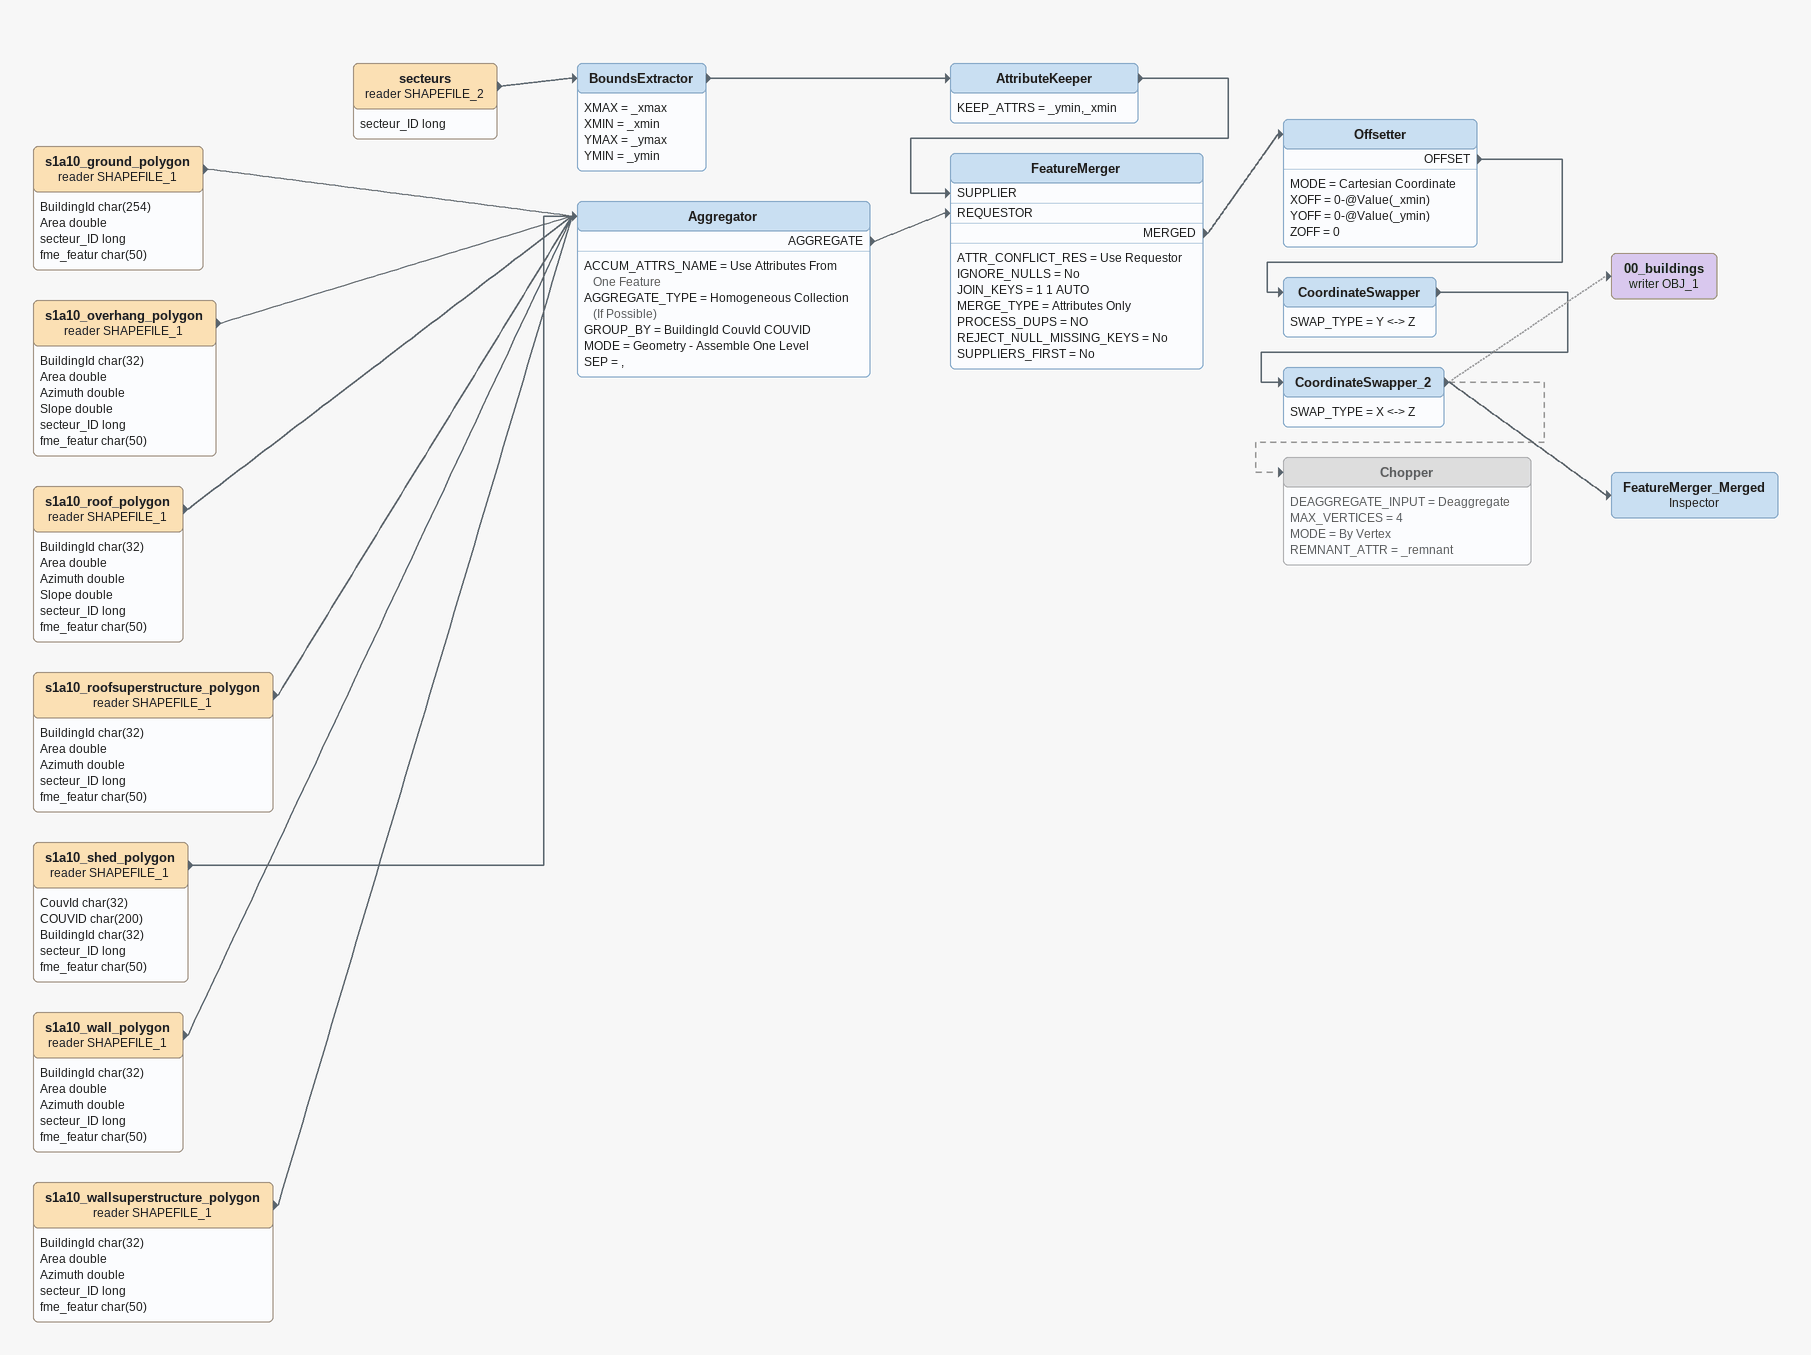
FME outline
s1a10_roofsuperstructure_polygon (reader SHAPEFILE_1)
    attributes: BuildingId char(32), Area double, Azimuth double, secteur_ID long, fme_featur char(50)
    -> Aggregator
s1a10_wallsuperstructure_polygon (reader SHAPEFILE_1)
    attributes: BuildingId char(32), Area double, Azimuth double, secteur_ID long, fme_featur char(50)
    -> Aggregator
s1a10_ground_polygon (reader SHAPEFILE_1)
    attributes: BuildingId char(254), Area double, secteur_ID long, fme_featur char(50)
    -> Aggregator
s1a10_overhang_polygon (reader SHAPEFILE_1)
    attributes: BuildingId char(32), Area double, Azimuth double, Slope double, secteur_ID long, fme_featur char(50)
    -> Aggregator
secteurs (reader SHAPEFILE_2)
    attributes: secteur_ID long
    -> BoundsExtractor
BoundsExtractor
    XMAX = _xmax
    XMIN = _xmin
    YMAX = _ymax
    YMIN = _ymin
    -> AttributeKeeper
AttributeKeeper
    KEEP_ATTRS = _ymin,_xmin
    -> FeatureMerger [SUPPLIER]
s1a10_roof_polygon (reader SHAPEFILE_1)
    attributes: BuildingId char(32), Area double, Azimuth double, Slope double, secteur_ID long, fme_featur char(50)
    -> Aggregator
s1a10_shed_polygon (reader SHAPEFILE_1)
    attributes: CouvId char(32), COUVID char(200), BuildingId char(32), secteur_ID long, fme_featur char(50)
    -> Aggregator
s1a10_wall_polygon (reader SHAPEFILE_1)
    attributes: BuildingId char(32), Area double, Azimuth double, secteur_ID long, fme_featur char(50)
    -> Aggregator
Aggregator
    ACCUM_ATTRS_NAME = Use Attributes From One Feature
    AGGREGATE_TYPE = Homogeneous Collection (If Possible)
    GROUP_BY = BuildingId CouvId COUVID
    MODE = Geometry - Assemble One Level
    SEP = ,
    AGGREGATE -> FeatureMerger [REQUESTOR]
FeatureMerger
    ATTR_CONFLICT_RES = Use Requestor
    IGNORE_NULLS = No
    JOIN_KEYS = 1 1 AUTO
    MERGE_TYPE = Attributes Only
    PROCESS_DUPS = NO
    REJECT_NULL_MISSING_KEYS = No
    SUPPLIERS_FIRST = No
    MERGED -> Offsetter
Offsetter
    MODE = Cartesian Coordinate
    XOFF = 0-@Value(_xmin)
    YOFF = 0-@Value(_ymin)
    ZOFF = 0
    OFFSET -> CoordinateSwapper
CoordinateSwapper
    SWAP_TYPE = Y <-> Z
    -> CoordinateSwapper_2
CoordinateSwapper_2
    SWAP_TYPE = X <-> Z
    -> Chopper [off]
    -> 00_buildings (writer OBJ_1) [off]
    -> FeatureMerger_Merged
00_buildings (writer OBJ_1)
Chopper [off]
    DEAGGREGATE_INPUT = Deaggregate
    MAX_VERTICES = 4
    MODE = By Vertex
    REMNANT_ATTR = _remnant
FeatureMerger_Merged: Inspector
